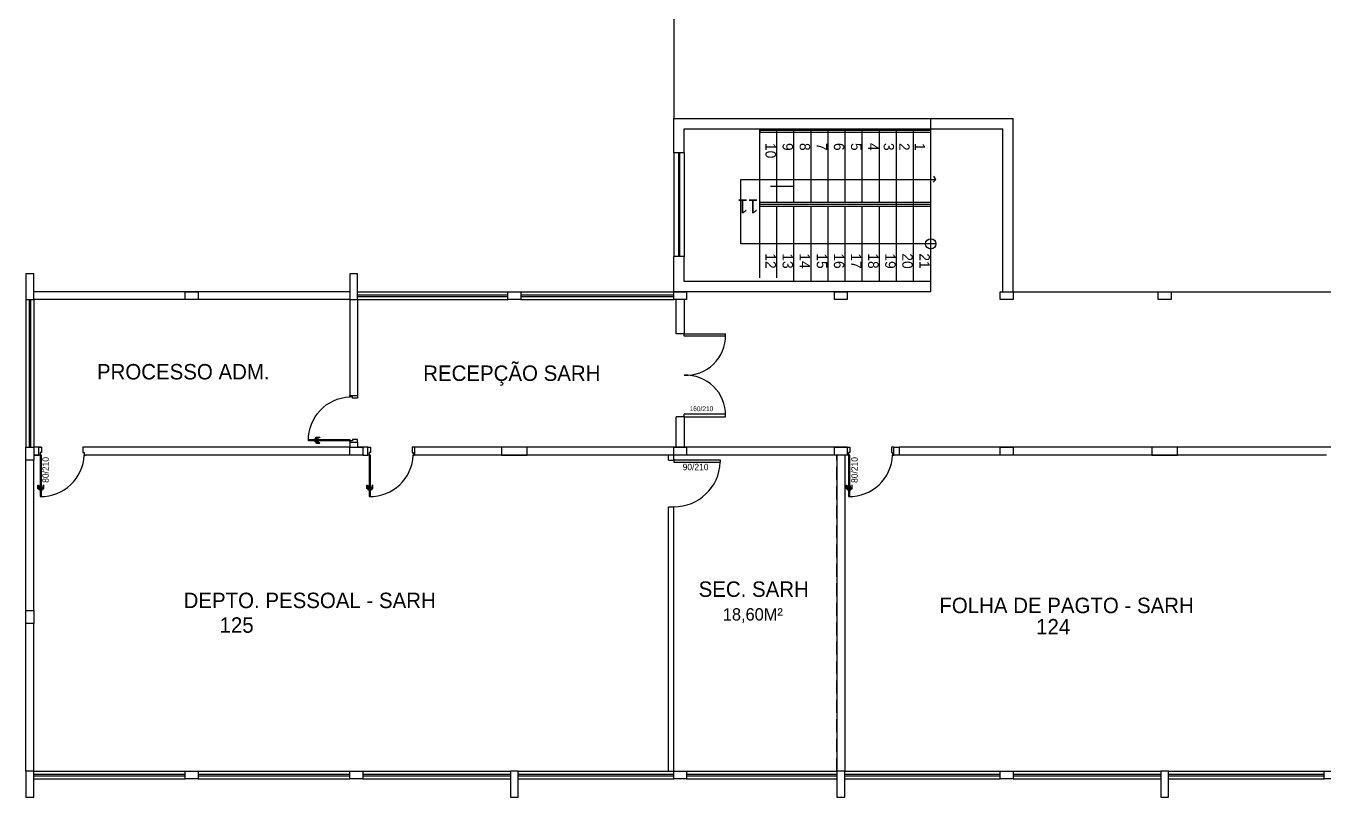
# Model space of a CAD drawing. Header units: inches. Extents: x 1211 to 1586, y 4594 to 4984.
# Drawn here: x 1299.58 to 1324.63, y 4619.2 to 4634.08 of the extents above; entities that cross this region are included whole.
import ezdxf

# ---------------------------------------------------------------- set-up
doc = ezdxf.new("R2010")
doc.units = ezdxf.units.IN
doc.header["$MEASUREMENT"] = 0
doc.linetypes.add('DASHED2', pattern=[0.375, 0.25, -0.125])
for name, color, linetype in [('.5', 5, 'Continuous'), ('0.1', 1, 'Continuous'), ('0.8', 8, 'Continuous'), ('01', 1, 'Continuous'), ('02', 2, 'Continuous'), ('1', 1, 'Continuous'), ('AMARELO', 2, 'Continuous'), ('COTAS', 8, 'Continuous'), ('Layer1', 1, 'Continuous'), ('Vão', 2, 'Continuous')]:
    doc.layers.add(name, color=color, linetype=linetype)

# ---------------------------------------------------------------- blocks, each defined once
blk = doc.blocks.new('A$C651E2A38')
at = {"layer": '0.1'}
for p, q in [((0.804, 0.794), (0.804, 0.73)), ((0.828, 0.804), (0.814, 0.804)), ((0.814, 0.73), (0.814, 0.794)), ((0.814, 0.794), (0.828, 0.794)), ((0.875, 0.95), (0.85, 0.95)), ((0.85, 0.95), (0.85, 0.15)), ((0.875, 0.15), (0.875, 0.95)), ((0.897, 0.804), (0.911, 0.804)), ((0.911, 0.794), (0.897, 0.794)), ((0.911, 0.73), (0.911, 0.794)), ((0.921, 0.794), (0.921, 0.73)), ((0.804, 0.73), (0.814, 0.73)), ((0.921, 0.73), (0.911, 0.73)), ((0.85, 0.15), (0.875, 0.15))]:
    blk.add_line(p, q, dxfattribs=at)
for points in [[(0.828, 0.817), (0.836, 0.817), (0.836, 0.777), (0.828, 0.777)], [(0.85, 0.825), (0.836, 0.825), (0.836, 0.747), (0.85, 0.747)], [(0.875, 0.825), (0.889, 0.825), (0.889, 0.747), (0.875, 0.747)], [(0.897, 0.817), (0.889, 0.817), (0.889, 0.777), (0.897, 0.777)]]:
    blk.add_lwpolyline(points, close=True, dxfattribs=at)
for points in [[(0, 0), (0.05, 0), (0.05, 0.1), (0.025, 0.1), (0.025, 0.15), (0, 0.15)], [(0.9, 0), (0.85, 0), (0.85, 0.1), (0.875, 0.1), (0.875, 0.15), (0.9, 0.15)]]:
    blk.add_lwpolyline(points, dxfattribs=at)
for centre, radius, start, end in [((0.862, 0.112), 0.838, 89.1457, 177.3829), ((0.814, 0.794), 0.01, 90, 180), ((0.911, 0.794), 0.01, 0, 90)]:
    blk.add_arc(centre, radius, start, end, dxfattribs=at)

msp = doc.modelspace()

# ---------------------------------------------------------------- linework, layer by layer
at = {"layer": '.5'}
for p, q in [((1312.0758, 4631.6311), (1312.0758, 4632.2911)), ((1312.0758, 4632.2911), (1318.6258, 4632.2911)), ((1318.6258, 4628.9461), (1318.6258, 4632.2911)), ((1312.2758, 4631.6311), (1312.2758, 4632.0911)), ((1312.2758, 4632.0911), (1318.4258, 4632.0911)), ((1317.0358, 4632.0611), (1313.7358, 4632.0611)), ((1313.7358, 4632.0611), (1313.7358, 4632.0211)), ((1317.0358, 4632.0211), (1313.7358, 4632.0211)), ((1318.4258, 4628.9461), (1318.4258, 4632.0911)), ((1312.2758, 4631.6311), (1312.0758, 4631.6311)), ((1317.0358, 4630.6711), (1313.7358, 4630.6711)), ((1317.0358, 4630.6311), (1313.7358, 4630.6311)), ((1317.0358, 4630.5911), (1313.7358, 4630.5911)), ((1312.0758, 4628.9461), (1312.0758, 4629.6311)), ((1312.2758, 4629.6311), (1312.0758, 4629.6311)), ((1312.2758, 4629.1461), (1312.2758, 4629.6311)), ((1317.0358, 4629.1461), (1312.2758, 4629.1461)), ((1317.0358, 4628.9461), (1317.0358, 4629.1461)), ((1317.0358, 4628.9461), (1312.0758, 4628.9461)), ((1317.0358, 4628.9461), (1312.7358, 4628.9461))]:
    msp.add_line(p, q, dxfattribs=at)
for points in [[(1299.7258, 4628.7961), (1299.7258, 4629.2961), (1299.5758, 4629.2961), (1299.5758, 4628.7961), (1299.7258, 4628.7961)], [(1305.9758, 4628.7961), (1305.9758, 4629.2961), (1305.8258, 4629.2961), (1305.8258, 4628.7961), (1305.9758, 4628.7961)], [(1305.9758, 4628.7961), (1305.9758, 4629.2961), (1305.8258, 4629.2961), (1305.8258, 4628.7961), (1305.9758, 4628.7961)], [(1302.9008, 4628.7961), (1302.6508, 4628.7961), (1302.6508, 4628.9461), (1302.9008, 4628.9461), (1302.9008, 4628.7961)], [(1299.7258, 4625.9461), (1299.7258, 4625.6961), (1299.5758, 4625.6961), (1299.5758, 4625.9461), (1299.7258, 4625.9461)], [(1309.2508, 4625.9461), (1308.7508, 4625.9461), (1308.7508, 4625.7961), (1309.2508, 4625.7961), (1309.2508, 4625.9461)], [(1312.3258, 4625.7961), (1312.0758, 4625.7961), (1312.0758, 4625.9461), (1312.3258, 4625.9461), (1312.3258, 4625.7961)], [(1318.6258, 4625.7961), (1318.3758, 4625.7961), (1318.3758, 4625.9461), (1318.6258, 4625.9461), (1318.6258, 4625.7961)], [(1321.8008, 4625.9461), (1321.3008, 4625.9461), (1321.3008, 4625.7961), (1321.8008, 4625.7961), (1321.8008, 4625.9461)], [(1299.7258, 4622.7961), (1299.7258, 4622.5461), (1299.5758, 4622.5461), (1299.5758, 4622.7961), (1299.7258, 4622.7961)], [(1299.7258, 4619.1961), (1299.7258, 4619.6961), (1299.5758, 4619.6961), (1299.5758, 4619.1961), (1299.7258, 4619.1961)], [(1302.9008, 4619.5461), (1302.6508, 4619.5461), (1302.6508, 4619.6961), (1302.9008, 4619.6961), (1302.9008, 4619.5461)], [(1306.0758, 4619.5461), (1305.8258, 4619.5461), (1305.8258, 4619.6961), (1306.0758, 4619.6961), (1306.0758, 4619.5461)], [(1309.0758, 4619.1961), (1309.0758, 4619.6961), (1308.9258, 4619.6961), (1308.9258, 4619.1961), (1309.0758, 4619.1961)], [(1312.3258, 4619.5461), (1312.0758, 4619.5461), (1312.0758, 4619.6961), (1312.3258, 4619.6961), (1312.3258, 4619.5461)], [(1315.3758, 4619.1961), (1315.3758, 4619.6961), (1315.2258, 4619.6961), (1315.2258, 4619.1961), (1315.3758, 4619.1961)], [(1318.6258, 4619.5461), (1318.3758, 4619.5461), (1318.3758, 4619.6961), (1318.6258, 4619.6961), (1318.6258, 4619.5461)], [(1321.6258, 4619.1961), (1321.6258, 4619.6961), (1321.4758, 4619.6961), (1321.4758, 4619.1961), (1321.6258, 4619.1961)], [(1324.8758, 4619.5461), (1324.6258, 4619.5461), (1324.6258, 4619.6961), (1324.8758, 4619.6961), (1324.8758, 4619.5461)]]:
    msp.add_lwpolyline(points, dxfattribs=at)
for p, q in [((1313.7358, 4629.2161), (1313.7358, 4632.0911)), ((1314.0658, 4630.6711), (1314.0658, 4632.0911)), ((1314.0658, 4632.0611), (1314.0658, 4632.0911)), ((1314.3958, 4630.6711), (1314.3958, 4632.0911)), ((1314.7258, 4630.6711), (1314.7258, 4632.0911)), ((1315.0558, 4630.6711), (1315.0558, 4632.0911)), ((1315.3858, 4630.6711), (1315.3858, 4632.0911)), ((1315.7158, 4630.6711), (1315.7158, 4632.0911)), ((1316.0458, 4630.6711), (1316.0458, 4632.0911)), ((1316.3758, 4629.1461), (1316.3758, 4632.0911)), ((1316.7058, 4629.1461), (1316.7058, 4632.0911)), ((1313.371, 4629.8709), (1313.371, 4631.1157)), ((1313.371, 4631.1157), (1317.1312, 4631.1157)), ((1317.1312, 4631.1157), (1317.0834, 4631.0622)), ((1317.1312, 4631.1157), (1317.093, 4631.18)), ((1314.0658, 4629.2161), (1314.0658, 4630.5911)), ((1314.3958, 4629.1461), (1314.3958, 4630.5911)), ((1314.7258, 4629.1461), (1314.7258, 4630.5911)), ((1315.0558, 4629.1461), (1315.0558, 4630.5911)), ((1315.3858, 4629.1461), (1315.3858, 4630.5911)), ((1315.7158, 4629.1461), (1315.7158, 4630.5911)), ((1316.0458, 4629.1461), (1316.0458, 4630.5911)), ((1317.135, 4629.8709), (1313.371, 4629.8709)), ((1305.8258, 4628.9461), (1299.7258, 4628.9461)), ((1305.8258, 4628.7961), (1299.7258, 4628.7961)), ((1305.8258, 4628.7961), (1305.9758, 4628.7961)), ((1305.8258, 4628.7961), (1305.8258, 4626.9211)), ((1305.9758, 4628.7961), (1305.9758, 4628.9461)), ((1305.9758, 4628.7961), (1305.9758, 4626.8961)), ((1312.1258, 4628.1336), (1312.1258, 4628.7961)), ((1312.2758, 4628.7961), (1312.2758, 4628.1336)), ((1318.6258, 4628.9461), (1349.4758, 4628.9461)), ((1312.2758, 4628.1336), (1312.1258, 4628.1336)), ((1305.8258, 4626.9461), (1305.9758, 4626.9461)), ((1312.1258, 4625.9461), (1312.1258, 4626.5336)), ((1312.2758, 4626.5336), (1312.1258, 4626.5336)), ((1312.2758, 4626.5336), (1312.2758, 4625.9461)), ((1305.8258, 4626.0461), (1305.9758, 4626.0461)), ((1305.8258, 4626.0461), (1305.8258, 4625.9461)), ((1305.9758, 4626.0461), (1305.9758, 4625.9461)), ((1299.8758, 4625.9461), (1299.7258, 4625.9461)), ((1299.8758, 4625.7961), (1299.7258, 4625.7961)), ((1305.8258, 4625.9461), (1300.6758, 4625.9461)), ((1305.8258, 4625.7961), (1300.7008, 4625.7961)), ((1306.0758, 4625.7961), (1305.8258, 4625.7961)), ((1306.0758, 4625.9461), (1305.9758, 4625.9461)), ((1308.7508, 4625.9461), (1307.0758, 4625.9461)), ((1307.0758, 4625.9461), (1307.0758, 4625.7961)), ((1308.7508, 4625.7961), (1307.0758, 4625.7961)), ((1315.2258, 4625.7961), (1308.7508, 4625.7961)), ((1315.4258, 4625.9461), (1309.2508, 4625.9461)), ((1311.9758, 4625.6961), (1311.9758, 4625.7961)), ((1312.0758, 4625.6961), (1312.0758, 4625.7961)), ((1315.2258, 4625.7961), (1315.2258, 4619.6961)), ((1315.4258, 4625.7961), (1315.3758, 4625.7961)), ((1315.3758, 4625.7961), (1315.3758, 4619.6961)), ((1318.7258, 4625.9461), (1316.4258, 4625.9461)), ((1316.4258, 4625.9461), (1316.4258, 4625.7961)), ((1318.7258, 4625.7961), (1316.4258, 4625.7961)), ((1324.8758, 4625.9461), (1318.6258, 4625.9461)), ((1324.6758, 4625.7961), (1318.6258, 4625.7961)), ((1299.5758, 4622.7961), (1299.5758, 4625.6961)), ((1299.7258, 4622.7961), (1299.7258, 4625.6961)), ((1311.9758, 4625.6961), (1312.0758, 4625.6961)), ((1311.9758, 4619.6961), (1311.9758, 4624.7961)), ((1311.9758, 4624.7961), (1312.0758, 4624.7961)), ((1312.0758, 4619.6961), (1312.0758, 4624.7961)), ((1299.5758, 4619.6961), (1299.5758, 4622.5461))]:
    msp.add_line(p, q)
for points in [[(1299.7258, 4625.7961), (1299.8258, 4625.7961), (1299.8258, 4625.9461), (1299.7258, 4625.9461)], [(1306.0758, 4625.7961), (1306.1758, 4625.7961), (1306.1758, 4625.9461), (1306.0758, 4625.9461)], [(1316.4258, 4625.7961), (1316.3258, 4625.7961), (1316.3258, 4625.9461), (1316.4258, 4625.9461)]]:
    msp.add_lwpolyline(points)
msp.add_circle((1317.0358, 4629.8709), 0.0992)
at = {"layer": '0.1'}
for p, q in [((1314.3978, 4630.9793), (1313.9459, 4630.9793)), ((1312.2758, 4628.1368), (1313.0764, 4628.1368)), ((1313.0764, 4628.0894), (1312.2758, 4628.0894)), ((1313.0764, 4626.5831), (1312.2758, 4626.5831)), ((1312.2758, 4626.5357), (1313.0764, 4626.5357)), ((1313.0764, 4626.5357), (1313.0764, 4626.5831))]:
    msp.add_line(p, q, dxfattribs=at)
for centre, start, end in [((1312.3107, 4628.1013), 267.38953, 0.88742), ((1312.3107, 4626.5713), 359.11258, 92.61047)]:
    msp.add_arc(centre, 0.7658, start, end, dxfattribs=at)
at = {"layer": '0.8', "extrusion": (-3.67382e-16, -1, 0)}
msp.add_line((1310.8743, 4619.6961), (1311.4343, 4619.6961), dxfattribs=at)
at = {"layer": '0.8'}
msp.add_lwpolyline([(1312.9758, 4625.6561), (1312.9758, 4625.6961), (1312.0758, 4625.6961), (1312.0758, 4625.6561)], close=True, dxfattribs=at)
msp.add_arc((1312.0758, 4625.6961), 0.9, 270, 357.45268, dxfattribs=at)
at = {"layer": '01', "color": 2, "linetype": 'DASHED2'}
msp.add_line((1315.2258, 4619.6961), (1315.2258, 4625.7961), dxfattribs=at)
at = {"layer": '02'}
msp.add_line((1321.5258, 4625.7961), (1321.6258, 4625.7961), dxfattribs=at)
at = {"layer": '1'}
for p, q in [((1317.0358, 4629.1461), (1317.0358, 4632.2911)), ((1299.5758, 4628.7961), (1299.5758, 4625.9461)), ((1299.7258, 4628.7961), (1299.7258, 4625.9461)), ((1305.9758, 4628.9461), (1308.8758, 4628.9461)), ((1305.9758, 4628.7961), (1308.8758, 4628.7961)), ((1309.1258, 4628.9461), (1312.0758, 4628.9461)), ((1309.1258, 4628.7961), (1312.0758, 4628.7961)), ((1312.2758, 4628.0894), (1312.2758, 4628.1336)), ((1313.0764, 4628.0894), (1313.0764, 4628.1368)), ((1312.2758, 4626.5336), (1312.2758, 4626.5831)), ((1299.7258, 4619.6961), (1299.7258, 4622.5461)), ((1299.7258, 4619.6961), (1302.6508, 4619.6961)), ((1299.7258, 4619.5461), (1302.6508, 4619.5461)), ((1302.9008, 4619.6961), (1305.8258, 4619.6961)), ((1302.9008, 4619.5461), (1305.8258, 4619.5461)), ((1306.0758, 4619.6961), (1308.9258, 4619.6961)), ((1306.0758, 4619.5461), (1308.9258, 4619.5461)), ((1309.0758, 4619.6961), (1312.0758, 4619.6961)), ((1309.0758, 4619.5461), (1312.0758, 4619.5461)), ((1312.3258, 4619.6961), (1315.2258, 4619.6961)), ((1312.3258, 4619.5461), (1315.2258, 4619.5461)), ((1315.3758, 4619.6961), (1318.3758, 4619.6961)), ((1315.3758, 4619.5461), (1318.3758, 4619.5461)), ((1318.6258, 4619.6961), (1321.4758, 4619.6961)), ((1318.6258, 4619.5461), (1321.4758, 4619.5461)), ((1321.6258, 4619.6961), (1324.6258, 4619.6961)), ((1321.6258, 4619.5461), (1324.6258, 4619.5461))]:
    msp.add_line(p, q, dxfattribs=at)
at = {"layer": 'AMARELO'}
for p, q in [((1312.076, 4631.6311), (1312.076, 4629.6311)), ((1312.1658, 4631.6311), (1312.1658, 4629.6311)), ((1312.1858, 4631.6311), (1312.1858, 4629.6311)), ((1312.276, 4631.6311), (1312.276, 4629.6311))]:
    msp.add_line(p, q, dxfattribs=at)
at = {"layer": 'COTAS'}
msp.add_line((1312.0758, 4640.8461), (1312.0758, 4632.2911), dxfattribs=at)
at = {"layer": 'Layer1'}
for p, q in [((1308.8758, 4628.7961), (1308.8758, 4628.9461)), ((1308.8758, 4628.9461), (1309.1258, 4628.9461)), ((1309.1258, 4628.7961), (1308.8758, 4628.7961)), ((1309.1258, 4628.9461), (1309.1258, 4628.7961))]:
    msp.add_line(p, q, dxfattribs=at)
for points in [[(1312.3258, 4628.7961), (1312.0758, 4628.7961), (1312.0758, 4628.9461), (1312.3258, 4628.9461), (1312.3258, 4628.7961)], [(1315.4258, 4628.7961), (1315.1758, 4628.7961), (1315.1758, 4628.9461), (1315.4258, 4628.9461), (1315.4258, 4628.7961)], [(1318.6258, 4628.7961), (1318.3758, 4628.7961), (1318.3758, 4628.9461), (1318.6258, 4628.9461), (1318.6258, 4628.7961)], [(1321.6758, 4628.7961), (1321.4258, 4628.7961), (1321.4258, 4628.9461), (1321.6758, 4628.9461), (1321.6758, 4628.7961)], [(1306.0758, 4625.7961), (1305.8258, 4625.7961), (1305.8258, 4625.9461), (1306.0758, 4625.9461), (1306.0758, 4625.7961)], [(1315.4258, 4625.7961), (1315.1758, 4625.7961), (1315.1758, 4625.9461), (1315.4258, 4625.9461), (1315.4258, 4625.7961)]]:
    msp.add_lwpolyline(points, dxfattribs=at)
at = {"layer": 'Vão'}
for p, q in [((1299.6358, 4628.7961), (1299.6358, 4625.9461)), ((1299.6658, 4628.7961), (1299.6658, 4625.9461)), ((1305.9758, 4628.8861), (1308.8758, 4628.8861)), ((1305.9758, 4628.8561), (1308.8758, 4628.8561)), ((1309.1258, 4628.8861), (1312.0758, 4628.8861)), ((1309.1258, 4628.8561), (1312.0758, 4628.8561)), ((1299.7258, 4619.6361), (1302.6508, 4619.6361)), ((1299.7258, 4619.6061), (1302.6508, 4619.6061)), ((1302.9008, 4619.6361), (1305.8258, 4619.6361)), ((1302.9008, 4619.6061), (1305.8258, 4619.6061)), ((1306.0758, 4619.6361), (1308.9258, 4619.6361)), ((1306.0758, 4619.6061), (1308.9258, 4619.6061)), ((1309.0758, 4619.6361), (1312.0758, 4619.6361)), ((1309.0758, 4619.6061), (1312.0758, 4619.6061)), ((1312.3258, 4619.6361), (1315.2258, 4619.6361)), ((1312.3258, 4619.6061), (1315.2258, 4619.6061)), ((1315.3758, 4619.6361), (1318.3758, 4619.6361)), ((1315.3758, 4619.6061), (1318.3758, 4619.6061)), ((1318.6258, 4619.6361), (1321.4758, 4619.6361)), ((1318.6258, 4619.6061), (1321.4758, 4619.6061)), ((1321.6258, 4619.6361), (1324.6258, 4619.6361)), ((1321.6258, 4619.6061), (1324.6258, 4619.6061))]:
    msp.add_line(p, q, dxfattribs=at)

# ---------------------------------------------------------------- block references
at = {"xscale": -1, "rotation": 90}
msp.add_blockref('A$C651E2A38', (1305.9758, 4626.9461), dxfattribs=at)
at = {"rotation": 180}
for p in [(1300.7258, 4625.9461), (1307.0758, 4625.9461), (1316.3258, 4625.9461)]:
    msp.add_blockref('A$C651E2A38', p, dxfattribs=at)

# ---------------------------------------------------------------- texts
at = {"layer": '0.8', "extrusion": (-3.16131e-13, 0.141435, 0.989948), "width": 1.638865, "attachment_point": 1, "text_direction": (0, -0.989948, 0.141435)}
for s, insert, char_height in [('10', (1314.048, 4631.8192), 0.20116), ('9', (1314.378, 4631.8192), 0.2012), ('8', (1314.708, 4631.8192), 0.2012), ('7', (1315.038, 4631.8192), 0.2012), ('6', (1315.368, 4631.8192), 0.2012), ('5', (1315.698, 4631.8192), 0.2012), ('4', (1316.028, 4631.8192), 0.2012), ('3', (1316.328, 4631.8192), 0.2012), ('2', (1316.628, 4631.8192), 0.2012), ('1', (1316.928, 4631.8192), 0.2012), ('12', (1314.048, 4629.6892), 0.20116), ('13', (1314.378, 4629.6892), 0.20116), ('14', (1314.708, 4629.6892), 0.20116), ('15', (1315.038, 4629.6892), 0.20116), ('16', (1315.368, 4629.6892), 0.20116), ('17', (1315.698, 4629.6892), 0.20116), ('18', (1316.028, 4629.6892), 0.20116), ('19', (1316.358, 4629.6892), 0.20116), ('20', (1316.688, 4629.6892), 0.20116), ('21', (1317.018, 4629.6892), 0.20116)]:
    msp.add_mtext(s, dxfattribs=dict(at, insert=insert, char_height=char_height))
at = {"layer": '0.8', "extrusion": (0.141435, 3.16174e-13, 0.989948), "insert": (1313.7106, 4630.4605, 0.0445), "char_height": 0.27054, "width": 2.204054, "attachment_point": 1, "text_direction": (-0.989948, 0, 0.141435)}
msp.add_mtext('11', dxfattribs=at)
at = {"layer": '0.8', "extrusion": (-0.141435, 3.16192e-13, 0.989948), "attachment_point": 7, "text_direction": (0.989948, 0, 0.141435)}
for s, insert, char_height, width in [('PROCESSO ADM.', (1300.9457, 4627.251, -0.3731), 0.297984, 3.949904), ('RECEPÇÃO SARH', (1307.242, 4627.1351, -0.3731), 0.297984, 4.173355), ('SEC. SARH', (1312.5565, 4623.0555), 0.29798, 2.41972), ('DEPTO. PESSOAL - SARH', (1302.6179, 4622.838, -0.3731), 0.297984, 9.088213), ('FOLHA DE PAGTO - SARH', (1317.2023, 4622.7413, -0.2885), 0.297984, 8.307841), ('18,60M²', (1313.0239, 4622.558, 0), 0.23839, 3.561445), ('125', (1303.3115, 4622.3625, -0.2552), 0.29798, 4.451806), ('124', (1319.0697, 4622.334, 0.0333), 0.29798, 4.451806)]:
    msp.add_mtext(s, dxfattribs=dict(at, insert=insert, char_height=char_height, width=width))
at = {"layer": '0.8', "extrusion": (-0.141435, -3.16174e-13, 0.989948), "insert": (1312.3815, 4626.736), "char_height": 0.0927, "width": 0.755192, "attachment_point": 1, "text_direction": (0.989948, 0, 0.141435)}
msp.add_mtext('160/210', dxfattribs=at)
at = {"layer": '0.8', "extrusion": (-3.162e-13, -0.141435, 0.989948), "char_height": 0.12317, "width": 1.003463, "attachment_point": 7, "text_direction": (0, 0.989948, 0.141435)}
for insert in [(1300.0168, 4625.2605), (1315.6284, 4625.2587)]:
    msp.add_mtext('80/210', dxfattribs=dict(at, insert=insert))
at = {"layer": '0.8', "extrusion": (-0.141435, 3.16226e-13, 0.989948), "insert": (1312.2486, 4625.5022), "char_height": 0.12317, "width": 1.003463, "attachment_point": 7, "text_direction": (0.989948, 0, 0.141435)}
msp.add_mtext('90/210', dxfattribs=at)

doc.saveas('drawing.dxf')
